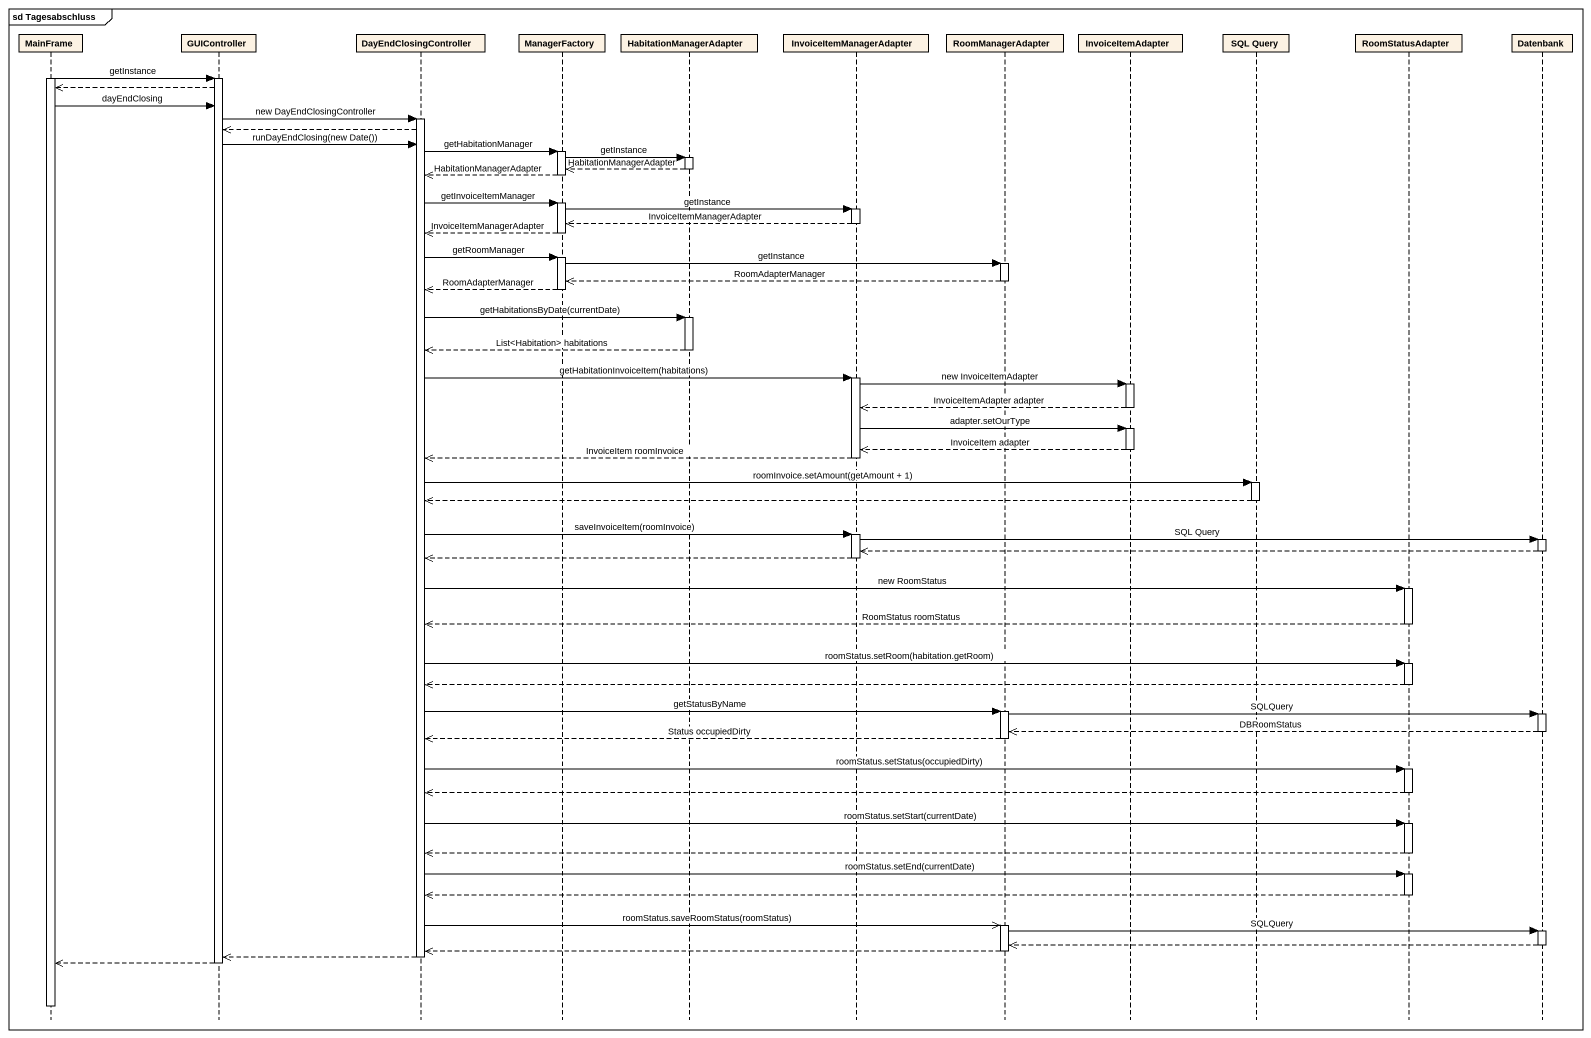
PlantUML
@startuml
mainframe sd Tagesabschluss
hide footbox
participant "MainFrame" as MainFrame_
participant GUIController
participant DayEndClosingController
participant ManagerFactory
participant HabitationManagerAdapter
participant InvoiceItemManagerAdapter
participant RoomManagerAdapter
participant InvoiceItemAdapter
participant "SQL Query" as SQL_Query
participant RoomStatusAdapter
participant Datenbank

activate MainFrame_
MainFrame_ -> GUIController : getInstance
activate GUIController
GUIController -->> MainFrame_
MainFrame_ -> GUIController : dayEndClosing
GUIController -> DayEndClosingController : new DayEndClosingController
activate DayEndClosingController
DayEndClosingController -->> GUIController
GUIController -> DayEndClosingController : runDayEndClosing(new Date())
DayEndClosingController -> ManagerFactory : getHabitationManager
activate ManagerFactory
ManagerFactory -> HabitationManagerAdapter : getInstance
activate HabitationManagerAdapter
HabitationManagerAdapter -->> ManagerFactory : HabitationManagerAdapter
deactivate HabitationManagerAdapter
ManagerFactory -->> DayEndClosingController : HabitationManagerAdapter
deactivate ManagerFactory
DayEndClosingController -> ManagerFactory : getInvoiceItemManager
activate ManagerFactory
ManagerFactory -> InvoiceItemManagerAdapter : getInstance
activate InvoiceItemManagerAdapter
InvoiceItemManagerAdapter -->> ManagerFactory : InvoiceItemManagerAdapter
deactivate InvoiceItemManagerAdapter
ManagerFactory -->> DayEndClosingController : InvoiceItemManagerAdapter
deactivate ManagerFactory
DayEndClosingController -> ManagerFactory : getRoomManager
activate ManagerFactory
ManagerFactory -> RoomManagerAdapter : getInstance
activate RoomManagerAdapter
RoomManagerAdapter -->> ManagerFactory : RoomAdapterManager
deactivate RoomManagerAdapter
ManagerFactory -->> DayEndClosingController : RoomAdapterManager
deactivate ManagerFactory
DayEndClosingController -> HabitationManagerAdapter : getHabitationsByDate(currentDate)
activate HabitationManagerAdapter
HabitationManagerAdapter -->> DayEndClosingController : List<Habitation> habitations
deactivate HabitationManagerAdapter
DayEndClosingController -> InvoiceItemManagerAdapter : getHabitationInvoiceItem(habitations)
activate InvoiceItemManagerAdapter
InvoiceItemManagerAdapter -> InvoiceItemAdapter : new InvoiceItemAdapter
activate InvoiceItemAdapter
InvoiceItemAdapter -->> InvoiceItemManagerAdapter : InvoiceItemAdapter adapter
deactivate InvoiceItemAdapter
InvoiceItemManagerAdapter -> InvoiceItemAdapter : adapter.setOurType
activate InvoiceItemAdapter
InvoiceItemAdapter -->> InvoiceItemManagerAdapter : InvoiceItem adapter
deactivate InvoiceItemAdapter
InvoiceItemManagerAdapter -->> DayEndClosingController : InvoiceItem roomInvoice
deactivate InvoiceItemManagerAdapter
DayEndClosingController -> SQL_Query : roomInvoice.setAmount(getAmount + 1)
activate SQL_Query
SQL_Query -->> DayEndClosingController
deactivate SQL_Query
DayEndClosingController -> InvoiceItemManagerAdapter : saveInvoiceItem(roomInvoice)
activate InvoiceItemManagerAdapter
InvoiceItemManagerAdapter -> Datenbank : SQL Query
activate Datenbank
Datenbank -->> InvoiceItemManagerAdapter
deactivate Datenbank
InvoiceItemManagerAdapter -->> DayEndClosingController
deactivate InvoiceItemManagerAdapter
DayEndClosingController -> RoomStatusAdapter : new RoomStatus
activate RoomStatusAdapter
RoomStatusAdapter -->> DayEndClosingController : RoomStatus roomStatus
deactivate RoomStatusAdapter
DayEndClosingController -> RoomStatusAdapter : roomStatus.setRoom(habitation.getRoom)
activate RoomStatusAdapter
RoomStatusAdapter -->> DayEndClosingController
deactivate RoomStatusAdapter
DayEndClosingController -> RoomManagerAdapter : getStatusByName
activate RoomManagerAdapter
RoomManagerAdapter -> Datenbank : SQLQuery
activate Datenbank
Datenbank -->> RoomManagerAdapter : DBRoomStatus
deactivate Datenbank
RoomManagerAdapter -->> DayEndClosingController : Status occupiedDirty
deactivate RoomManagerAdapter
DayEndClosingController -> RoomStatusAdapter : roomStatus.setStatus(occupiedDirty)
activate RoomStatusAdapter
RoomStatusAdapter -->> DayEndClosingController
deactivate RoomStatusAdapter
DayEndClosingController -> RoomStatusAdapter : roomStatus.setStart(currentDate)
activate RoomStatusAdapter
RoomStatusAdapter -->> DayEndClosingController
deactivate RoomStatusAdapter
DayEndClosingController -> RoomStatusAdapter : roomStatus.setEnd(currentDate)
activate RoomStatusAdapter
RoomStatusAdapter -->> DayEndClosingController
deactivate RoomStatusAdapter
DayEndClosingController ->> RoomManagerAdapter : roomStatus.saveRoomStatus(roomStatus)
activate RoomManagerAdapter
RoomManagerAdapter -> Datenbank : SQLQuery
activate Datenbank
Datenbank -->> RoomManagerAdapter
deactivate Datenbank
RoomManagerAdapter -->> DayEndClosingController
deactivate RoomManagerAdapter
DayEndClosingController -->> GUIController
deactivate DayEndClosingController
GUIController -->> MainFrame_
deactivate GUIController
deactivate MainFrame_
@enduml
